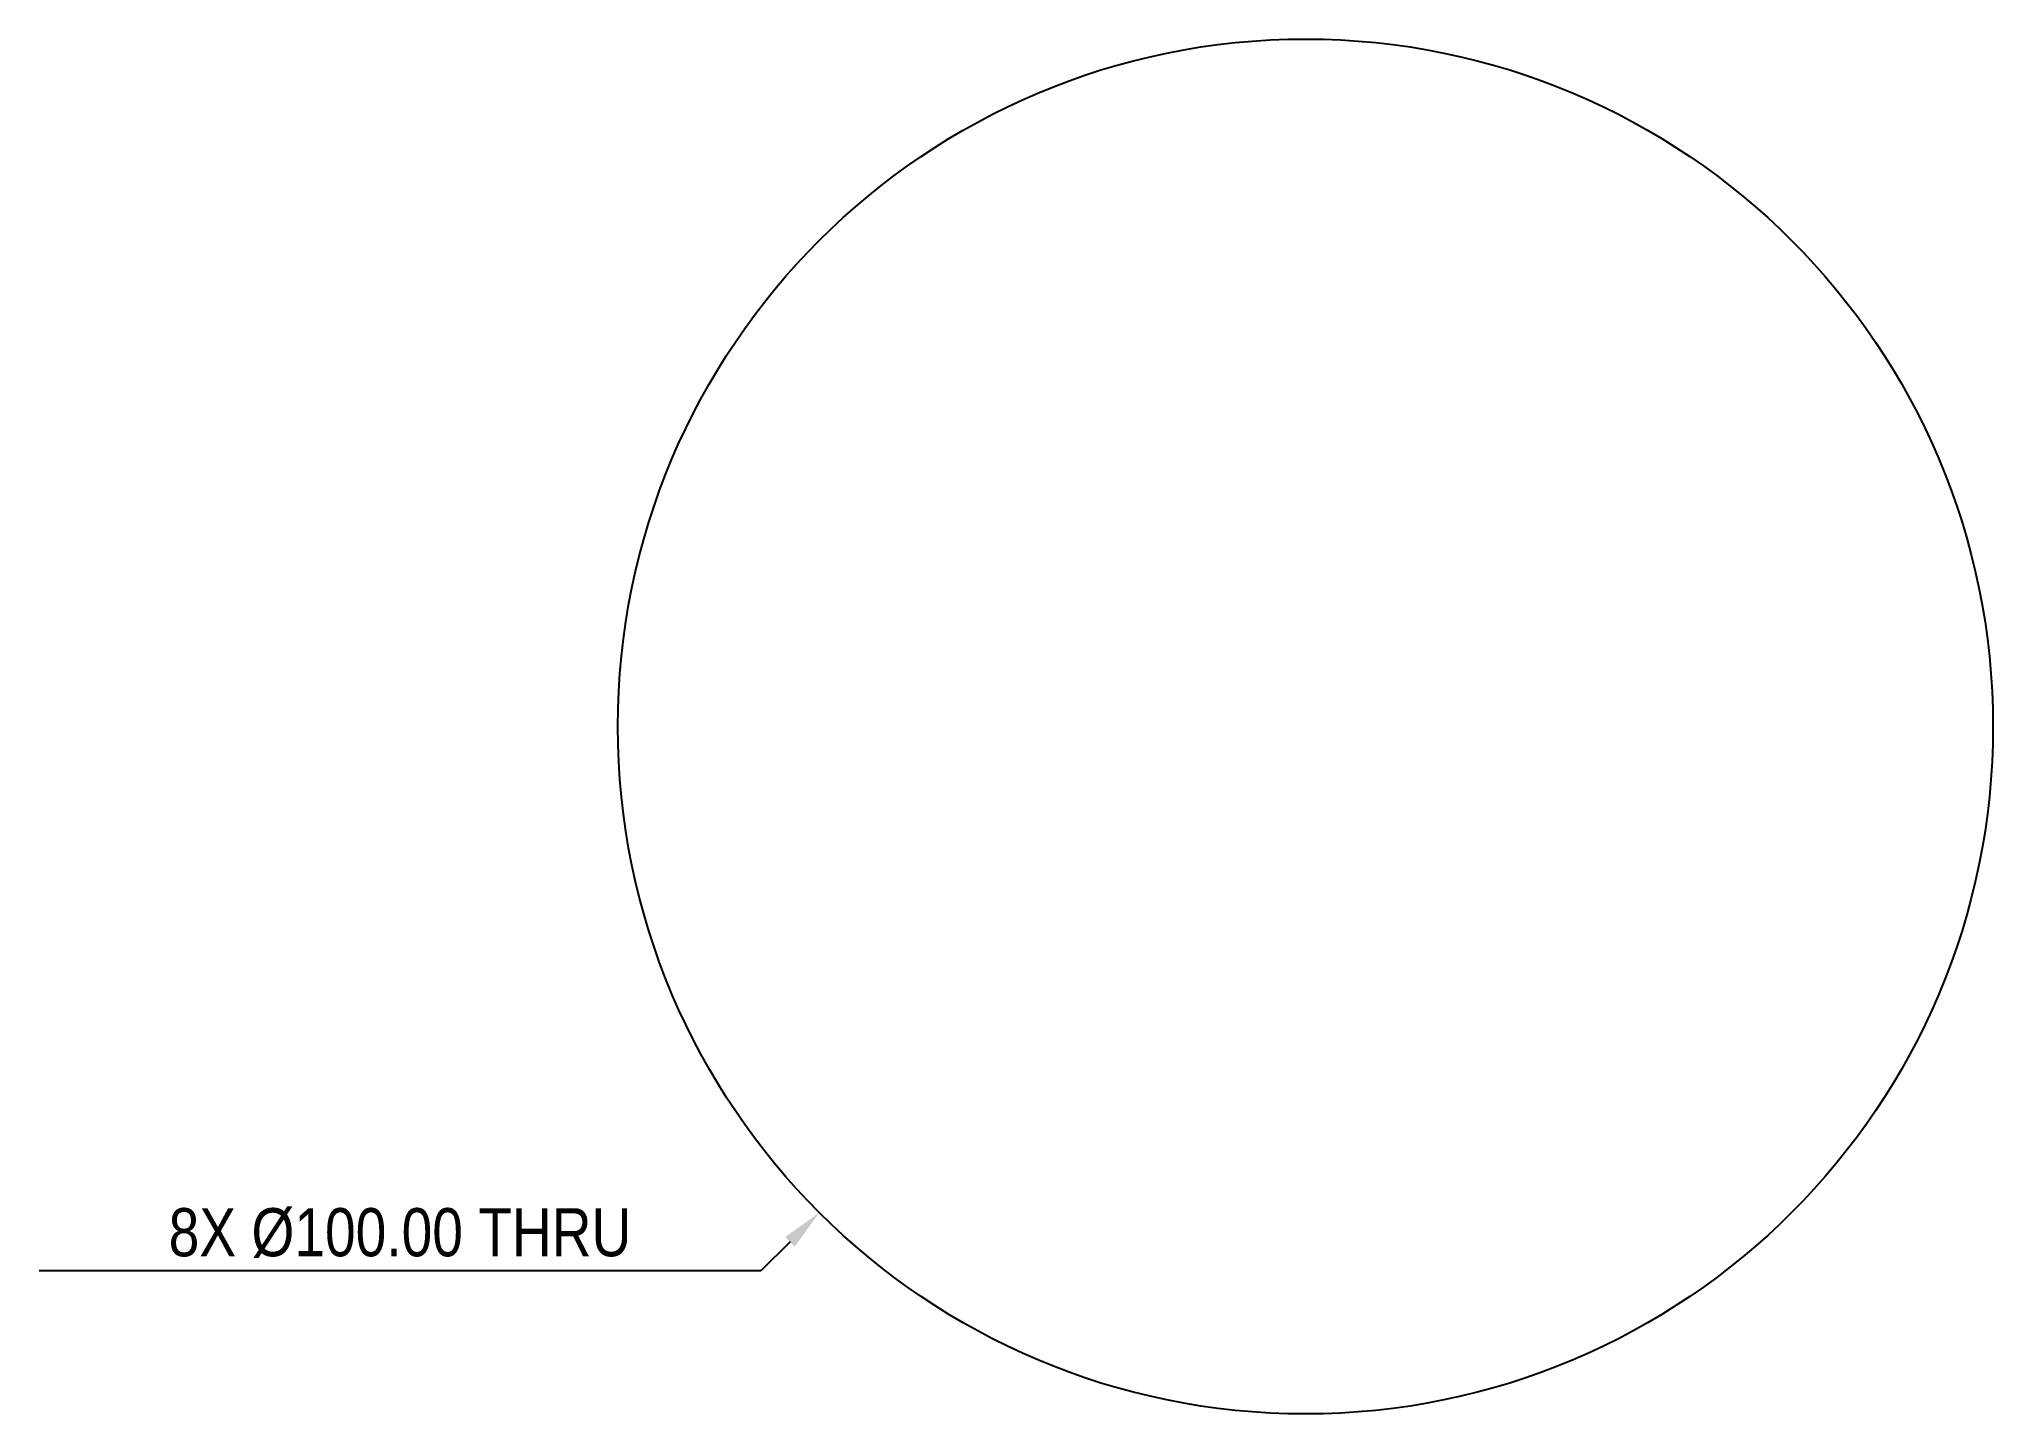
# Model space of a CAD drawing. Header units: millimetres. Extents: x -92 to 50, y -50 to 50.
import ezdxf

# ---------------------------------------------------------------- set-up
doc = ezdxf.new("R2010")
doc.units = ezdxf.units.MM
doc.styles.add('OpenSansCondensed-Light', font='OpenSansCondensed-Light.ttf')
doc.dimstyles.new('ENGINE_MM', dxfattribs={"dimtxt": 3.5, "dimasz": 3, "dimexe": 2, "dimexo": 1.5, "dimgap": 1, "dimtad": 1, "dimtih": 1, "dimtoh": 1, "dimzin": 0, "dimdsep": 46, "dimcen": 2.5, "dimazin": 3, "dimtfac": 1, "dimtofl": 0, "dimtmove": 0, "dimatfit": 3})

# ---------------------------------------------------------------- blocks, each defined once
blk = doc.blocks.new('_CLOSEDFILLED')
at = {"color": 0, "linetype": 'BYBLOCK'}
blk.add_solid([(-1, 0.164), (0, 0), (-1, -0.164)], dxfattribs=at)
blk = doc.blocks.new('*D1')
for p, q in [((-37.48, -37.48), (-39.6, -39.6)), ((-39.6, -39.6), (-92.1, -39.6))]:
    blk.add_line(p, q)
at = {"layer": 'Defpoints'}
for p in [(0, 0), (-35.36, -35.36)]:
    blk.add_point(p, dxfattribs=at)
at = {"xscale": 3, "yscale": 3, "rotation": 45}
blk.add_blockref('_CLOSEDFILLED', (-35.36, -35.36), dxfattribs=at)
at = {"insert": (-65.85, -36.85), "char_height": 3.5, "attachment_point": 5, "style": 'OpenSansCondensed-Light'}
blk.add_mtext('8X %%c100.00 THRU', dxfattribs=at)

msp = doc.modelspace()

# ---------------------------------------------------------------- linework, layer by layer
msp.add_circle((0, 0), 50)

# ---------------------------------------------------------------- dimensions: what is measured, and where the dimension line sits
dim = msp.add_diameter_dim_2p(p1=(35.355, 35.355), p2=(-35.355, -35.355), text='8X <> THRU', dimstyle='ENGINE_MM')
dim.commit()
dim.dimension.update_dxf_attribs({"geometry": '*D1', "text_midpoint": (-39.598, -39.598)})

doc.saveas('drawing.dxf')
